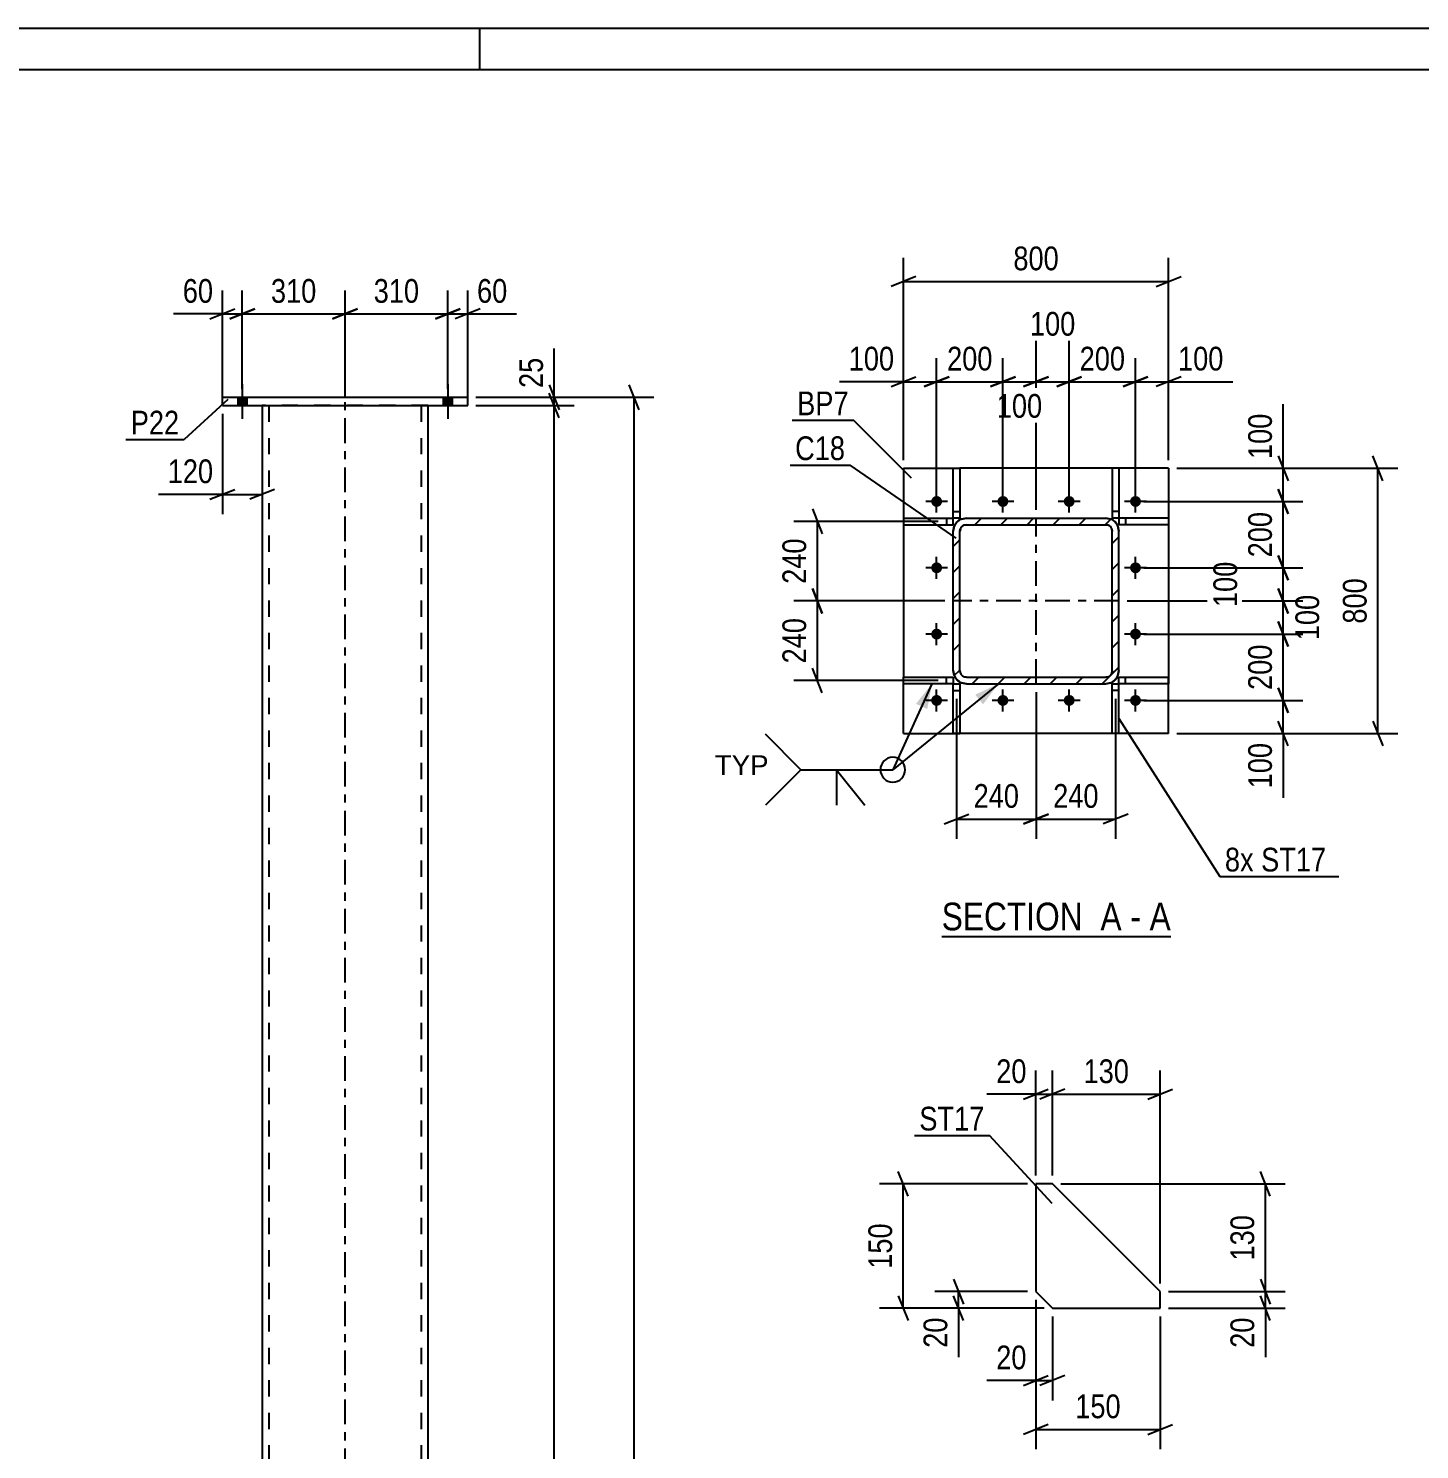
# Model space of a CAD drawing. Header units: millimetres. Extents: x 0 to 594, y 0 to 420.
# Drawn here: x 329.5 to 497.4, y 248.5 to 420 of the extents above; entities that cross this region are included whole.
import ezdxf

# ---------------------------------------------------------------- set-up
doc = ezdxf.new("R2010")
doc.units = ezdxf.units.MM
doc.linetypes.add('DXK_LINE_DOT2', pattern=[3.9198, 1.9599, -1.9599])
doc.linetypes.add('DXK_LINE_DOT3', pattern=[5.9187, 2.979, -0.9799, 0.9799, -0.9799])
doc.styles.add('Arial', font='ARIAL.TTF', dxfattribs={"height": 0.2})
doc.styles.add('Arial Narrow', font='ARIALN.TTF', dxfattribs={"height": 0.2})

# ---------------------------------------------------------------- blocks, each defined once
blk = doc.blocks.new('Unknown-708392165-1134')
at = {"color": 5, "linetype": 'Continuous'}
for p, q in [((594, 420), (0, 420)), ((384, 415), (384, 420)), ((589, 415), (5, 415))]:
    blk.add_line(p, q, dxfattribs=at)
blk = doc.blocks.new('Unknown-708392165-13 - 2160')
at = {"color": 6, "linetype": 'Continuous'}
blk.add_line((439.75, 310.44), (467.4, 310.44), dxfattribs=at)
at = {"color": 0, "linetype": 'Continuous'}
for points in [[(457.86, 311.19), (457.86, 314.69), (439.75, 314.69), (439.75, 311.19)], [(461.47, 311.19), (461.47, 314.69), (458.91, 314.69), (458.91, 311.19)], [(463.79, 311.19), (463.79, 314.69), (462.52, 314.69), (462.52, 311.19)], [(467.4, 311.19), (467.4, 314.69), (464.84, 314.69), (464.84, 311.19)]]:
    blk.add_wipeout(points, dxfattribs=at)
at = {"color": 7, "linetype": 'Continuous', "style": 'Arial Narrow'}
for s, p in [('SECTION ', (439.75, 311.19)), ('A', (458.91, 311.19)), ('A', (464.84, 311.19)), ('-', (462.52, 311.19))]:
    blk.add_text(s, height=3.34, dxfattribs=at).set_placement(p)
blk = doc.blocks.new('Bolt-708392165-1945 - 1943')
at = {"linetype": 'Continuous'}
blk.add_hatch(color=1, dxfattribs=at).paths.add_polyline_path([(379.6, 374.5), (380.68, 374.5), (380.68, 375.5), (379.6, 375.5)])
blk.add_hatch(color=1, dxfattribs=at).paths.add_polyline_path([(379.6, 374.5), (380.68, 374.5), (380.68, 375.5), (379.6, 375.5)])
blk.add_hatch(color=1, dxfattribs=at).paths.add_polyline_path([(379.6, 374.5), (380.68, 374.5), (380.68, 375.5), (379.6, 375.5)])
at = {"color": 1, "linetype": 'Continuous'}
for p, q in [((379.6, 375.5), (379.6, 374.5)), ((379.6, 375.5), (379.6, 374.5)), ((379.6, 375.5), (379.6, 374.5)), ((380.14, 377.1), (380.14, 372.9)), ((380.14, 377.1), (380.14, 372.9)), ((380.14, 377.1), (380.14, 372.9)), ((380.68, 375.5), (380.68, 374.5)), ((380.68, 375.5), (380.68, 374.5)), ((380.68, 375.5), (380.68, 374.5))]:
    blk.add_line(p, q, dxfattribs=at)
blk = doc.blocks.new('Part-708392165-1950 - 1943')
at = {"color": 7, "linetype": 'DXK_LINE_DOT3'}
blk.add_line((367.74, 109.56), (367.74, 381.93), dxfattribs=at)
at = {"color": 2, "linetype": 'Continuous'}
for p, q in [((357.74, 374.5), (357.74, 113.78)), ((377.74, 374.5), (377.74, 113.78))]:
    blk.add_line(p, q, dxfattribs=at)
at = {"color": 7, "linetype": 'DXK_LINE_DOT2'}
for p, q in [((377.74, 374.5), (357.74, 374.5)), ((358.54, 374.5), (358.54, 113.78)), ((376.94, 374.5), (376.94, 113.78))]:
    blk.add_line(p, q, dxfattribs=at)
blk = doc.blocks.new('Bolt-708392165-1951 - 1943')
at = {"linetype": 'Continuous'}
blk.add_hatch(color=1, dxfattribs=at).paths.add_polyline_path([(354.8, 374.5), (355.88, 374.5), (355.88, 375.5), (354.8, 375.5)])
blk.add_hatch(color=1, dxfattribs=at).paths.add_polyline_path([(354.8, 374.5), (355.88, 374.5), (355.88, 375.5), (354.8, 375.5)])
blk.add_hatch(color=1, dxfattribs=at).paths.add_polyline_path([(354.8, 374.5), (355.88, 374.5), (355.88, 375.5), (354.8, 375.5)])
at = {"color": 1, "linetype": 'Continuous'}
for p, q in [((354.8, 375.5), (354.8, 374.5)), ((354.8, 375.5), (354.8, 374.5)), ((354.8, 375.5), (354.8, 374.5)), ((355.34, 377.1), (355.34, 372.9)), ((355.34, 377.1), (355.34, 372.9)), ((355.34, 377.1), (355.34, 372.9)), ((355.88, 375.5), (355.88, 374.5)), ((355.88, 375.5), (355.88, 374.5)), ((355.88, 375.5), (355.88, 374.5))]:
    blk.add_line(p, q, dxfattribs=at)
blk = doc.blocks.new('Part-708392165-1956 - 1943')
at = {"color": 2, "linetype": 'Continuous'}
for p, q in [((352.94, 374.5), (352.94, 375.5)), ((352.94, 375.5), (382.54, 375.5)), ((382.54, 374.5), (382.54, 375.5)), ((352.94, 374.5), (382.54, 374.5))]:
    blk.add_line(p, q, dxfattribs=at)
blk = doc.blocks.new('Part-708392165-2983 - 2977')
at = {"color": 2, "linetype": 'Continuous'}
for p, q in [((453.11, 280.6), (451.11, 280.6)), ((451.11, 280.6), (451.11, 267.6)), ((466.11, 267.6), (453.11, 280.6)), ((451.11, 267.6), (453.11, 265.6)), ((466.11, 265.6), (466.11, 267.6)), ((453.11, 265.6), (466.11, 265.6))]:
    blk.add_line(p, q, dxfattribs=at)
blk = doc.blocks.new('Part-708392165-2205 - 2160')
at = {"color": 2, "linetype": 'Continuous'}
for p, q in [((460.34, 366.93), (460.34, 360.93)), ((461.14, 366.93), (460.34, 366.93)), ((461.14, 366.93), (461.14, 360.93)), ((461.14, 361.73), (460.34, 361.73)), ((461.14, 360.93), (460.34, 360.93))]:
    blk.add_line(p, q, dxfattribs=at)
blk = doc.blocks.new('Part-708392165-2195 - 2160')
at = {"color": 2, "linetype": 'Continuous'}
for p, q in [((441.14, 366.93), (441.94, 366.93)), ((441.14, 360.93), (441.14, 366.93)), ((441.94, 366.93), (441.94, 360.93)), ((441.14, 361.73), (441.94, 361.73)), ((441.94, 360.93), (441.14, 360.93))]:
    blk.add_line(p, q, dxfattribs=at)
blk = doc.blocks.new('Part-708392165-2175 - 2160')
at = {"color": 2, "linetype": 'Continuous'}
for p, q in [((435.14, 366.93), (441.14, 366.93)), ((435.14, 366.93), (435.14, 360.93)), ((460.34, 366.93), (441.94, 366.93)), ((467.14, 366.93), (461.14, 366.93)), ((467.14, 366.93), (467.14, 360.93)), ((435.14, 360.13), (435.14, 341.73)), ((467.14, 360.13), (467.14, 341.73)), ((435.14, 334.93), (435.14, 340.93)), ((467.14, 334.93), (467.14, 340.93)), ((435.14, 334.93), (441.14, 334.93)), ((460.34, 334.93), (441.94, 334.93)), ((467.14, 334.93), (461.14, 334.93))]:
    blk.add_line(p, q, dxfattribs=at)
at = {"color": 7, "linetype": 'DXK_LINE_DOT2'}
for p, q in [((441.14, 366.93), (441.94, 366.93)), ((461.14, 366.93), (460.34, 366.93)), ((435.14, 360.93), (435.14, 360.13)), ((467.14, 360.93), (467.14, 360.13)), ((435.14, 340.93), (435.14, 341.73)), ((467.14, 340.93), (467.14, 341.73)), ((441.14, 334.93), (441.94, 334.93)), ((461.14, 334.93), (460.34, 334.93))]:
    blk.add_line(p, q, dxfattribs=at)
blk = doc.blocks.new('Part-708392165-2190 - 2160')
at = {"color": 2, "linetype": 'Continuous'}
for p, q in [((435.14, 341.73), (441.14, 341.73)), ((435.14, 340.93), (435.14, 341.73)), ((440.34, 340.93), (440.34, 341.73)), ((441.14, 341.73), (441.14, 340.93)), ((441.14, 340.93), (435.14, 340.93))]:
    blk.add_line(p, q, dxfattribs=at)
blk = doc.blocks.new('Part-708392165-2200 - 2160')
at = {"color": 2, "linetype": 'Continuous'}
for p, q in [((461.14, 340.93), (461.14, 341.73)), ((461.14, 341.73), (467.14, 341.73)), ((461.94, 340.93), (461.94, 341.73)), ((467.14, 341.73), (467.14, 340.93)), ((467.14, 340.93), (461.14, 340.93))]:
    blk.add_line(p, q, dxfattribs=at)
blk = doc.blocks.new('Part-708392165-2210 - 2160')
at = {"color": 2, "linetype": 'Continuous'}
for p, q in [((435.14, 360.93), (441.14, 360.93)), ((435.14, 360.93), (435.14, 360.13)), ((435.14, 360.13), (441.14, 360.13)), ((440.34, 360.93), (440.34, 360.13)), ((441.14, 360.13), (441.14, 360.93))]:
    blk.add_line(p, q, dxfattribs=at)
blk = doc.blocks.new('Part-708392165-2215 - 2160')
at = {"color": 2, "linetype": 'Continuous'}
for p, q in [((441.14, 340.93), (441.94, 340.93)), ((441.14, 334.93), (441.14, 340.93)), ((441.14, 340.13), (441.94, 340.13)), ((441.94, 340.93), (441.94, 334.93)), ((441.94, 334.93), (441.14, 334.93))]:
    blk.add_line(p, q, dxfattribs=at)
blk = doc.blocks.new('Part-708392165-2220 - 2160')
at = {"color": 2, "linetype": 'Continuous'}
for p, q in [((467.14, 360.93), (461.14, 360.93)), ((461.14, 360.93), (461.14, 360.13)), ((467.14, 360.13), (461.14, 360.13)), ((461.94, 360.93), (461.94, 360.13)), ((467.14, 360.93), (467.14, 360.13))]:
    blk.add_line(p, q, dxfattribs=at)
blk = doc.blocks.new('Part-708392165-2225 - 2160')
at = {"color": 2, "linetype": 'Continuous'}
for p, q in [((460.34, 334.93), (460.34, 340.93)), ((460.34, 340.93), (461.14, 340.93)), ((461.14, 340.13), (460.34, 340.13)), ((461.14, 334.93), (461.14, 340.93)), ((461.14, 334.93), (460.34, 334.93))]:
    blk.add_line(p, q, dxfattribs=at)
blk = doc.blocks.new('Part-708392165-2230 - 2160')
at = {"linetype": 'Continuous'}
h = blk.add_hatch(dxfattribs=at)
h.set_pattern_fill('', scale=0.7, style=0, pattern_type=0)
h.set_pattern_definition([(45, (441.2626, 341.9165), (-1.57154, 1.57154), [])])
h.paths.add_polyline_path([(441.14, 342.53), (441.26, 341.92), (441.61, 341.4), (442.13, 341.05), (442.74, 340.93), (459.54, 340.93), (460.15, 341.05), (460.67, 341.4), (461.02, 341.92), (461.14, 342.53), (461.14, 359.33), (461.02, 359.94), (460.67, 360.46), (460.15, 360.81), (459.54, 360.93), (442.74, 360.93), (442.13, 360.81), (441.61, 360.46), (441.26, 359.94), (441.14, 359.33)])
h.paths.add_polyline_path([(442, 359.63), (442.18, 359.89), (442.43, 360.07), (442.74, 360.13), (459.54, 360.13), (459.85, 360.07), (460.11, 359.89), (460.28, 359.63), (460.34, 359.33), (460.34, 342.53), (460.28, 342.22), (460.11, 341.96), (459.85, 341.79), (459.54, 341.73), (442.74, 341.73), (442.43, 341.79), (442.18, 341.96), (442, 342.22), (441.94, 342.53), (441.94, 359.33)])
at = {"color": 7, "linetype": 'DXK_LINE_DOT2'}
for p, q in [((442.13, 360.81), (442.74, 360.93)), ((442.74, 360.13), (442.43, 360.07)), ((442.74, 360.93), (459.54, 360.93)), ((442.74, 360.13), (459.54, 360.13)), ((459.54, 360.93), (460.15, 360.81)), ((459.85, 360.07), (459.54, 360.13)), ((441.14, 359.33), (441.26, 359.94)), ((441.14, 342.53), (441.14, 359.33)), ((442, 359.63), (441.94, 359.33)), ((441.94, 342.53), (441.94, 359.33)), ((460.34, 359.33), (460.28, 359.63)), ((460.34, 342.53), (460.34, 359.33)), ((461.02, 359.94), (461.14, 359.33)), ((461.14, 342.53), (461.14, 359.33)), ((441.26, 341.92), (441.14, 342.53)), ((441.94, 342.53), (442, 342.22)), ((442.43, 341.79), (442.74, 341.73)), ((442.74, 341.73), (459.54, 341.73)), ((459.54, 341.73), (459.85, 341.79)), ((460.28, 342.22), (460.34, 342.53)), ((461.14, 342.53), (461.02, 341.92)), ((442.74, 340.93), (442.13, 341.05)), ((442.74, 340.93), (459.54, 340.93)), ((460.15, 341.05), (459.54, 340.93))]:
    blk.add_line(p, q, dxfattribs=at)
at = {"color": 2, "linetype": 'Continuous'}
for p, q in [((442.74, 360.93), (442.13, 360.81)), ((442.43, 360.07), (442.74, 360.13)), ((442.74, 360.93), (459.54, 360.93)), ((442.74, 360.13), (459.54, 360.13)), ((460.15, 360.81), (459.54, 360.93)), ((459.54, 360.13), (459.85, 360.07)), ((441.26, 359.94), (441.14, 359.33)), ((441.14, 342.53), (441.14, 359.33)), ((441.94, 359.33), (442, 359.63)), ((441.94, 342.53), (441.94, 359.33)), ((460.28, 359.63), (460.34, 359.33)), ((460.34, 342.53), (460.34, 359.33)), ((461.14, 359.33), (461.02, 359.94)), ((461.14, 342.53), (461.14, 359.33)), ((441.14, 342.53), (441.26, 341.92)), ((442, 342.22), (441.94, 342.53)), ((442.74, 341.73), (442.43, 341.79)), ((442.74, 341.73), (459.54, 341.73)), ((459.85, 341.79), (459.54, 341.73)), ((460.34, 342.53), (460.28, 342.22)), ((461.02, 341.92), (461.14, 342.53)), ((442.13, 341.05), (442.74, 340.93)), ((442.74, 340.93), (459.54, 340.93)), ((459.54, 340.93), (460.15, 341.05))]:
    blk.add_line(p, q, dxfattribs=at)
at = {"color": 7, "linetype": 'DXK_LINE_DOT3'}
for p, q in [((451.14, 340.93), (451.14, 360.93)), ((461.14, 350.93), (441.14, 350.93))]:
    blk.add_line(p, q, dxfattribs=at)
at = {"color": 7, "linetype": 'DXK_LINE_DOT2'}
for centre, radius, start, end in [((442.74, 359.33), 1.6, 112.5, 157.5), ((442.74, 359.33), 0.8, 112.5, 157.5), ((459.54, 359.33), 0.8, 22.5, 67.5), ((459.54, 359.33), 1.6, 22.5, 67.5), ((442.74, 342.53), 1.6, 202.5, 247.5), ((442.74, 342.53), 0.8, 202.5, 247.5), ((459.54, 342.53), 0.8, 292.5, 337.5), ((459.54, 342.53), 1.6, 292.5, 337.5)]:
    blk.add_arc(centre, radius, start, end, dxfattribs=at)
at = {"color": 2, "linetype": 'Continuous'}
for centre, radius, start, end in [((442.74, 359.33), 1.6, 112.5, 157.5), ((442.74, 359.33), 0.8, 112.5, 157.5), ((459.54, 359.33), 0.8, 22.5, 67.5), ((459.54, 359.33), 1.6, 22.5, 67.5), ((442.74, 342.53), 1.6, 202.5, 247.5), ((442.74, 342.53), 0.8, 202.5, 247.5), ((459.54, 342.53), 0.8, 292.5, 337.5), ((459.54, 342.53), 1.6, 292.5, 337.5)]:
    blk.add_arc(centre, radius, start, end, dxfattribs=at)
blk = doc.blocks.new('Bolt-708392165-2231 - 2160')
at = {"linetype": 'Continuous'}
for points in [[(439.14, 362.27, -1), (439.14, 363.59, -1)], [(447.14, 362.27, -1), (447.14, 363.59, -1)], [(455.14, 362.27, -1), (455.14, 363.59, -1)], [(463.14, 362.27, -1), (463.14, 363.59, -1)], [(439.14, 354.27, -1), (439.14, 355.59, -1)], [(463.14, 354.27, -1), (463.14, 355.59, -1)], [(439.14, 346.27, -1), (439.14, 347.59, -1)], [(463.14, 346.27, -1), (463.14, 347.59, -1)], [(439.14, 338.27, -1), (439.14, 339.59, -1)], [(447.14, 338.27, -1), (447.14, 339.59, -1)], [(455.14, 338.27, -1), (455.14, 339.59, -1)], [(463.14, 338.27, -1), (463.14, 339.59, -1)]]:
    blk.add_hatch(color=1, dxfattribs=at).paths.add_polyline_path(points)
at = {"color": 1, "linetype": 'Continuous'}
for p, q in [((439.14, 361.61), (439.14, 364.25)), ((447.14, 361.61), (447.14, 364.25)), ((455.14, 361.61), (455.14, 364.25)), ((463.14, 361.61), (463.14, 364.25)), ((440.46, 362.93), (437.82, 362.93)), ((448.46, 362.93), (445.82, 362.93)), ((456.46, 362.93), (453.82, 362.93)), ((464.46, 362.93), (461.82, 362.93)), ((440.46, 354.93), (437.82, 354.93)), ((439.14, 353.61), (439.14, 356.25)), ((464.46, 354.93), (461.82, 354.93)), ((463.14, 353.61), (463.14, 356.25)), ((439.14, 345.61), (439.14, 348.25)), ((463.14, 345.61), (463.14, 348.25)), ((440.46, 346.93), (437.82, 346.93)), ((464.46, 346.93), (461.82, 346.93)), ((439.14, 337.61), (439.14, 340.25)), ((447.14, 337.61), (447.14, 340.25)), ((455.14, 337.61), (455.14, 340.25)), ((463.14, 337.61), (463.14, 340.25)), ((440.46, 338.93), (437.82, 338.93)), ((448.46, 338.93), (445.82, 338.93)), ((456.46, 338.93), (453.82, 338.93)), ((464.46, 338.93), (461.82, 338.93))]:
    blk.add_line(p, q, dxfattribs=at)
blk = doc.blocks.new('StraightDimension-708392165-2114 - 1943')
at = {"color": 7, "linetype": 'Continuous'}
for p, q in [((355.34, 376.5), (355.34, 388.4)), ((367.74, 375.5), (367.74, 388.4)), ((353.84, 384.95), (356.84, 386.15)), ((369.24, 386.15), (366.24, 384.95)), ((355.34, 385.55), (367.74, 385.55))]:
    blk.add_line(p, q, dxfattribs=at)
at = {"color": 0}
blk.add_wipeout([(364.89, 386.3), (364.89, 390.5), (358.2, 390.5), (358.2, 386.3)], dxfattribs=at)
at = {"color": 3, "style": 'Arial Narrow'}
blk.add_text('310', height=2.863, dxfattribs=at).set_placement((358.8, 386.9))
blk = doc.blocks.new('StraightDimension-708392165-2095 - 1943')
at = {"color": 7, "linetype": 'Continuous'}
for p, q in [((380.14, 376.5), (380.14, 388.4)), ((382.54, 375.5), (382.54, 388.4)), ((378.64, 384.95), (381.64, 386.15)), ((384.04, 386.15), (381.04, 384.95)), ((380.14, 385.55), (382.54, 385.55))]:
    blk.add_line(p, q, dxfattribs=at)
at = {"color": 0}
blk.add_wipeout([(387.93, 386.3), (387.93, 390.5), (383.07, 390.5), (383.07, 386.3)], dxfattribs=at)
at = {"color": 7, "linetype": 'Continuous'}
blk.add_line((382.54, 385.55), (388.45, 385.55), dxfattribs=at)
blk.add_line((382.54, 385.55), (388.45, 385.55), dxfattribs=at)
at = {"color": 3, "style": 'Arial Narrow'}
blk.add_text('60', height=2.863, dxfattribs=at).set_placement((383.67, 386.9))
blk = doc.blocks.new('StraightDimension-708392165-2084 - 1943')
at = {"color": 7, "linetype": 'Continuous'}
for p, q in [((383.54, 375.5), (395.38, 375.5)), ((392.38, 377), (393.58, 374)), ((393.58, 373), (392.38, 376)), ((392.98, 374.5), (392.98, 375.5)), ((383.54, 374.5), (395.38, 374.5))]:
    blk.add_line(p, q, dxfattribs=at)
at = {"color": 0}
blk.add_wipeout([(392.23, 380.88), (388.03, 380.88), (388.03, 376.02), (392.23, 376.02)], dxfattribs=at)
at = {"color": 7, "linetype": 'Continuous'}
blk.add_line((392.98, 375.5), (392.98, 381.4), dxfattribs=at)
blk.add_line((392.98, 375.5), (392.98, 381.4), dxfattribs=at)
at = {"color": 3, "style": 'Arial Narrow'}
blk.add_text('25', height=2.863, rotation=90.0002, dxfattribs=at).set_placement((391.63, 376.62))
blk = doc.blocks.new('StraightDimension-708392165-2055 - 1943')
at = {"color": 7, "linetype": 'Continuous'}
for p, q in [((383.54, 375.5), (405.02, 375.5)), ((403.22, 374), (402.02, 377)), ((402.62, 89.17), (402.62, 375.5))]:
    blk.add_line(p, q, dxfattribs=at)
blk = doc.blocks.new('StraightDimension-708392165-2002 - 1943')
at = {"color": 7, "linetype": 'Continuous'}
for p, q in [((352.94, 373.5), (352.94, 361.39)), ((357.74, 373.5), (357.74, 361.39)), ((351.44, 363.19), (354.44, 364.39)), ((352.94, 363.79), (357.74, 363.79)), ((359.24, 364.39), (356.24, 363.19))]:
    blk.add_line(p, q, dxfattribs=at)
at = {"color": 0}
blk.add_wipeout([(352.42, 364.54), (352.42, 368.74), (345.74, 368.74), (345.74, 364.54)], dxfattribs=at)
at = {"color": 7, "linetype": 'Continuous'}
blk.add_line((352.94, 363.79), (345.21, 363.79), dxfattribs=at)
blk.add_line((352.94, 363.79), (345.21, 363.79), dxfattribs=at)
at = {"color": 3, "style": 'Arial Narrow'}
blk.add_text('120', height=2.863, dxfattribs=at).set_placement((346.34, 365.14))
blk = doc.blocks.new('StraightDimension-708392165-2075 - 1943')
at = {"color": 7, "linetype": 'Continuous'}
for p, q in [((393.58, 373), (392.38, 376)), ((383.54, 374.5), (395.38, 374.5)), ((392.98, 90.17), (392.98, 374.5))]:
    blk.add_line(p, q, dxfattribs=at)
blk = doc.blocks.new('StraightDimension-708392165-2105 - 1943')
at = {"color": 7, "linetype": 'Continuous'}
for p, q in [((367.74, 375.5), (367.74, 388.4)), ((380.14, 376.5), (380.14, 388.4)), ((366.24, 384.95), (369.24, 386.15)), ((381.64, 386.15), (378.64, 384.95)), ((367.74, 385.55), (380.14, 385.55))]:
    blk.add_line(p, q, dxfattribs=at)
at = {"color": 0}
blk.add_wipeout([(377.29, 386.3), (377.29, 390.5), (370.6, 390.5), (370.6, 386.3)], dxfattribs=at)
at = {"color": 3, "style": 'Arial Narrow'}
blk.add_text('310', height=2.863, dxfattribs=at).set_placement((371.2, 386.9))
blk = doc.blocks.new('StraightDimension-708392165-2123 - 1943')
at = {"color": 7, "linetype": 'Continuous'}
for p, q in [((352.94, 375.5), (352.94, 388.4)), ((355.34, 376.5), (355.34, 388.4)), ((351.44, 384.95), (354.44, 386.15)), ((356.84, 386.15), (353.84, 384.95)), ((352.94, 385.55), (355.34, 385.55))]:
    blk.add_line(p, q, dxfattribs=at)
at = {"color": 0}
blk.add_wipeout([(352.42, 386.3), (352.42, 390.5), (347.56, 390.5), (347.56, 386.3)], dxfattribs=at)
at = {"color": 7, "linetype": 'Continuous'}
blk.add_line((352.94, 385.55), (347.04, 385.55), dxfattribs=at)
blk.add_line((352.94, 385.55), (347.04, 385.55), dxfattribs=at)
at = {"color": 3, "style": 'Arial Narrow'}
blk.add_text('60', height=2.863, dxfattribs=at).set_placement((348.16, 386.9))
blk = doc.blocks.new('StraightDimension-708392165-3045 - 2977')
at = {"color": 7, "linetype": 'Continuous'}
for p, q in [((450.11, 267.6), (438.92, 267.6)), ((441.17, 269.1), (442.37, 266.1)), ((441.77, 265.6), (441.77, 267.6)), ((442.37, 264.1), (441.17, 267.1)), ((452.11, 265.6), (438.92, 265.6))]:
    blk.add_line(p, q, dxfattribs=at)
at = {"color": 0}
blk.add_wipeout([(441.02, 265.08), (436.82, 265.08), (436.82, 260.22), (441.02, 260.22)], dxfattribs=at)
at = {"color": 7, "linetype": 'Continuous'}
blk.add_line((441.77, 265.6), (441.77, 259.69), dxfattribs=at)
blk.add_line((441.77, 265.6), (441.77, 259.69), dxfattribs=at)
at = {"color": 3, "style": 'Arial Narrow'}
blk.add_text('20', height=2.863, rotation=90.0002, dxfattribs=at).set_placement((440.42, 260.82))
blk = doc.blocks.new('StraightDimension-708392165-3015 - 2977')
at = {"color": 7, "linetype": 'Continuous'}
for p, q in [((451.11, 266.6), (451.11, 254.48)), ((453.11, 264.6), (453.11, 254.48)), ((449.61, 256.28), (452.61, 257.48)), ((454.61, 257.48), (451.61, 256.28)), ((451.11, 256.88), (453.11, 256.88))]:
    blk.add_line(p, q, dxfattribs=at)
at = {"color": 0}
blk.add_wipeout([(450.58, 257.63), (450.58, 261.83), (445.73, 261.83), (445.73, 257.63)], dxfattribs=at)
at = {"color": 7, "linetype": 'Continuous'}
blk.add_line((451.11, 256.88), (445.2, 256.88), dxfattribs=at)
blk.add_line((451.11, 256.88), (445.2, 256.88), dxfattribs=at)
at = {"color": 3, "style": 'Arial Narrow'}
blk.add_text('20', height=2.863, dxfattribs=at).set_placement((446.33, 258.23))
blk = doc.blocks.new('StraightDimension-708392165-3001 - 2977')
at = {"color": 7, "linetype": 'Continuous'}
for p, q in [((453.11, 281.6), (453.11, 294.26)), ((466.11, 268.6), (466.11, 294.26)), ((454.61, 292.01), (451.61, 290.81)), ((464.61, 290.81), (467.61, 292.01)), ((453.11, 291.41), (466.11, 291.41))]:
    blk.add_line(p, q, dxfattribs=at)
at = {"color": 0}
blk.add_wipeout([(462.95, 292.16), (462.95, 296.36), (456.27, 296.36), (456.27, 292.16)], dxfattribs=at)
at = {"color": 3, "style": 'Arial Narrow'}
blk.add_text('130', height=2.863, dxfattribs=at).set_placement((456.87, 292.76))
blk = doc.blocks.new('StraightDimension-708392165-2985 - 2977')
at = {"color": 7, "linetype": 'Continuous'}
for p, q in [((451.11, 281.6), (451.11, 294.26)), ((453.11, 281.6), (453.11, 294.26)), ((449.61, 290.81), (452.61, 292.01)), ((454.61, 292.01), (451.61, 290.81)), ((451.11, 291.41), (453.11, 291.41))]:
    blk.add_line(p, q, dxfattribs=at)
at = {"color": 0}
blk.add_wipeout([(450.58, 292.16), (450.58, 296.36), (445.73, 296.36), (445.73, 292.16)], dxfattribs=at)
at = {"color": 7, "linetype": 'Continuous'}
blk.add_line((451.11, 291.41), (445.2, 291.41), dxfattribs=at)
blk.add_line((451.11, 291.41), (445.2, 291.41), dxfattribs=at)
at = {"color": 3, "style": 'Arial Narrow'}
blk.add_text('20', height=2.863, dxfattribs=at).set_placement((446.33, 292.76))
blk = doc.blocks.new('StraightDimension-708392165-3038 - 2977')
at = {"color": 7, "linetype": 'Continuous'}
for p, q in [((467.11, 267.6), (481.21, 267.6)), ((478.21, 269.1), (479.41, 266.1)), ((478.81, 265.6), (478.81, 267.6)), ((479.41, 264.1), (478.21, 267.1)), ((467.11, 265.6), (481.21, 265.6))]:
    blk.add_line(p, q, dxfattribs=at)
at = {"color": 0}
blk.add_wipeout([(478.06, 265.08), (473.86, 265.08), (473.86, 260.22), (478.06, 260.22)], dxfattribs=at)
at = {"color": 7, "linetype": 'Continuous'}
blk.add_line((478.81, 265.6), (478.81, 259.69), dxfattribs=at)
blk.add_line((478.81, 265.6), (478.81, 259.69), dxfattribs=at)
at = {"color": 3, "style": 'Arial Narrow'}
blk.add_text('20', height=2.863, rotation=90.0002, dxfattribs=at).set_placement((477.46, 260.82))
blk = doc.blocks.new('StraightDimension-708392165-3030 - 2977')
at = {"color": 7, "linetype": 'Continuous'}
for p, q in [((479.41, 279.1), (478.21, 282.1)), ((454.11, 280.6), (481.21, 280.6)), ((478.81, 267.6), (478.81, 280.6)), ((467.11, 267.6), (481.21, 267.6)), ((478.21, 269.1), (479.41, 266.1))]:
    blk.add_line(p, q, dxfattribs=at)
at = {"color": 0}
blk.add_wipeout([(478.06, 277.44), (473.86, 277.44), (473.86, 270.76), (478.06, 270.76)], dxfattribs=at)
at = {"color": 3, "style": 'Arial Narrow'}
blk.add_text('130', height=2.863, rotation=90.0002, dxfattribs=at).set_placement((477.46, 271.36))
blk = doc.blocks.new('StraightDimension-708392165-3058 - 2977')
at = {"color": 7, "linetype": 'Continuous'}
for p, q in [((435.71, 279.1), (434.51, 282.1)), ((450.11, 280.6), (432.26, 280.6)), ((435.11, 265.6), (435.11, 280.6)), ((434.51, 267.1), (435.71, 264.1)), ((452.11, 265.6), (432.26, 265.6))]:
    blk.add_line(p, q, dxfattribs=at)
at = {"color": 0}
blk.add_wipeout([(434.36, 276.44), (430.16, 276.44), (430.16, 269.76), (434.36, 269.76)], dxfattribs=at)
at = {"color": 3, "style": 'Arial Narrow'}
blk.add_text('150', height=2.863, rotation=90.0002, dxfattribs=at).set_placement((433.76, 270.36))
blk = doc.blocks.new('StraightDimension-708392165-3072 - 2977')
at = {"color": 7, "linetype": 'Continuous'}
for p, q in [((451.11, 266.6), (451.11, 248.58)), ((466.11, 264.6), (466.11, 248.58)), ((452.61, 251.58), (449.61, 250.38)), ((451.11, 250.98), (466.11, 250.98)), ((464.61, 250.38), (467.61, 251.58))]:
    blk.add_line(p, q, dxfattribs=at)
at = {"color": 0}
blk.add_wipeout([(461.95, 251.73), (461.95, 255.93), (455.27, 255.93), (455.27, 251.73)], dxfattribs=at)
at = {"color": 3, "style": 'Arial Narrow'}
blk.add_text('150', height=2.863, dxfattribs=at).set_placement((455.87, 252.33))
blk = doc.blocks.new('StraightDimension-708392165-3805 - 2160')
at = {"color": 7, "linetype": 'Continuous'}
for p, q in [((455.14, 363.93), (455.14, 380.23)), ((463.14, 363.93), (463.14, 380.23)), ((453.64, 376.78), (456.64, 377.98)), ((455.14, 377.38), (463.14, 377.38)), ((464.64, 377.98), (461.64, 376.78))]:
    blk.add_line(p, q, dxfattribs=at)
at = {"color": 0}
blk.add_wipeout([(462.48, 378.13), (462.48, 382.33), (455.8, 382.33), (455.8, 378.13)], dxfattribs=at)
at = {"color": 3, "style": 'Arial Narrow'}
blk.add_text('200', height=2.863, dxfattribs=at).set_placement((456.4, 378.73))
blk = doc.blocks.new('StraightDimension-708392165-2233 - 2160')
at = {"color": 7, "linetype": 'Continuous'}
for p, q in [((468.14, 366.93), (494.78, 366.93)), ((492.98, 365.43), (491.78, 368.43)), ((492.38, 334.93), (492.38, 366.93)), ((491.78, 336.43), (492.98, 333.43)), ((468.14, 334.93), (494.78, 334.93))]:
    blk.add_line(p, q, dxfattribs=at)
at = {"color": 0}
blk.add_wipeout([(491.63, 354.27), (487.43, 354.27), (487.43, 347.59), (491.63, 347.59)], dxfattribs=at)
at = {"color": 3, "style": 'Arial Narrow'}
blk.add_text('800', height=2.863, rotation=90.0002, dxfattribs=at).set_placement((491.03, 348.19))
blk = doc.blocks.new('StraightDimension-708392165-2244 - 2160')
at = {"color": 7, "linetype": 'Continuous'}
for p, q in [((435.14, 367.93), (435.14, 392.32)), ((467.14, 367.93), (467.14, 392.32)), ((436.64, 390.07), (433.64, 388.87)), ((435.14, 389.47), (467.14, 389.47)), ((465.64, 388.87), (468.64, 390.07))]:
    blk.add_line(p, q, dxfattribs=at)
at = {"color": 0}
blk.add_wipeout([(454.48, 390.22), (454.48, 394.42), (447.8, 394.42), (447.8, 390.22)], dxfattribs=at)
at = {"color": 3, "style": 'Arial Narrow'}
blk.add_text('800', height=2.863, dxfattribs=at).set_placement((448.4, 390.82))
blk = doc.blocks.new('StraightDimension-708392165-2349 - 2160')
at = {"color": 7, "linetype": 'Continuous'}
for p, q in [((451.14, 339.93), (451.14, 322.22)), ((441.54, 339.13), (441.54, 322.22)), ((440.04, 324.02), (443.04, 325.22)), ((441.54, 324.62), (451.14, 324.62)), ((452.64, 325.22), (449.64, 324.02))]:
    blk.add_line(p, q, dxfattribs=at)
at = {"color": 0}
blk.add_wipeout([(449.68, 325.37), (449.68, 329.57), (443, 329.57), (443, 325.37)], dxfattribs=at)
at = {"color": 3, "style": 'Arial Narrow'}
blk.add_text('240', height=2.863, dxfattribs=at).set_placement((443.6, 325.97))
blk = doc.blocks.new('StraightDimension-708392165-2360 - 2160')
at = {"color": 7, "linetype": 'Continuous'}
for p, q in [((451.14, 339.93), (451.14, 322.22)), ((460.74, 339.13), (460.74, 322.22)), ((449.64, 324.02), (452.64, 325.22)), ((451.14, 324.62), (460.74, 324.62)), ((462.24, 325.22), (459.24, 324.02))]:
    blk.add_line(p, q, dxfattribs=at)
at = {"color": 0}
blk.add_wipeout([(459.28, 325.37), (459.28, 329.57), (452.6, 329.57), (452.6, 325.37)], dxfattribs=at)
at = {"color": 3, "style": 'Arial Narrow'}
blk.add_text('240', height=2.863, dxfattribs=at).set_placement((453.2, 325.97))
blk = doc.blocks.new('StraightDimension-708392165-3878 - 2160')
at = {"color": 7, "linetype": 'Continuous'}
for p, q in [((480.35, 352.43), (481.55, 349.43)), ((462.14, 350.93), (483.8, 350.93)), ((480.95, 346.93), (480.95, 350.93)), ((481.55, 345.43), (480.35, 348.43)), ((464.14, 346.93), (483.8, 346.93))]:
    blk.add_line(p, q, dxfattribs=at)
at = {"color": 0}
blk.add_wipeout([(485.9, 352.27), (481.7, 352.27), (481.7, 345.59), (485.9, 345.59)], dxfattribs=at)
at = {"color": 3, "style": 'Arial Narrow'}
blk.add_text('100', height=2.863, rotation=90.0002, dxfattribs=at).set_placement((485.3, 346.19))
blk = doc.blocks.new('StraightDimension-708392165-2368 - 2160')
at = {"color": 7, "linetype": 'Continuous'}
for p, q in [((424.14, 362.03), (425.34, 359.03)), ((439.34, 360.53), (421.89, 360.53)), ((424.74, 350.93), (424.74, 360.53)), ((425.34, 349.43), (424.14, 352.43)), ((440.14, 350.93), (421.89, 350.93))]:
    blk.add_line(p, q, dxfattribs=at)
at = {"color": 0}
blk.add_wipeout([(423.99, 359.07), (419.79, 359.07), (419.79, 352.39), (423.99, 352.39)], dxfattribs=at)
at = {"color": 3, "style": 'Arial Narrow'}
blk.add_text('240', height=2.863, rotation=90.0002, dxfattribs=at).set_placement((423.39, 352.99))
blk = doc.blocks.new('StraightDimension-708392165-3877 - 2160')
at = {"color": 7, "linetype": 'Continuous'}
for p, q in [((464.14, 354.93), (483.35, 354.93)), ((480.35, 356.43), (481.55, 353.43)), ((480.95, 350.93), (480.95, 354.93)), ((481.55, 349.43), (480.35, 352.43)), ((462.14, 350.93), (483.35, 350.93))]:
    blk.add_line(p, q, dxfattribs=at)
at = {"color": 0}
blk.add_wipeout([(476, 356.27), (471.8, 356.27), (471.8, 349.59), (476, 349.59)], dxfattribs=at)
at = {"color": 3, "style": 'Arial Narrow'}
blk.add_text('100', height=2.863, rotation=90.0002, dxfattribs=at).set_placement((475.4, 350.19))
blk = doc.blocks.new('StraightDimension-708392165-3806 - 2160')
at = {"color": 7, "linetype": 'Continuous'}
for p, q in [((451.14, 361.93), (451.14, 384.43)), ((455.14, 363.93), (455.14, 384.43)), ((449.64, 376.78), (452.64, 377.98)), ((451.14, 377.38), (455.14, 377.38)), ((456.64, 377.98), (453.64, 376.78))]:
    blk.add_line(p, q, dxfattribs=at)
at = {"color": 0}
blk.add_wipeout([(456.48, 382.33), (456.48, 386.53), (449.8, 386.53), (449.8, 382.33)], dxfattribs=at)
at = {"color": 3, "style": 'Arial Narrow'}
blk.add_text('100', height=2.863, dxfattribs=at).set_placement((450.4, 382.93))
blk = doc.blocks.new('StraightDimension-708392165-2375 - 2160')
at = {"color": 7, "linetype": 'Continuous'}
for p, q in [((424.14, 352.43), (425.34, 349.43)), ((440.14, 350.93), (421.89, 350.93)), ((424.74, 341.33), (424.74, 350.93)), ((439.34, 341.33), (421.89, 341.33)), ((425.34, 339.83), (424.14, 342.83))]:
    blk.add_line(p, q, dxfattribs=at)
at = {"color": 0}
blk.add_wipeout([(423.99, 349.47), (419.79, 349.47), (419.79, 342.79), (423.99, 342.79)], dxfattribs=at)
at = {"color": 3, "style": 'Arial Narrow'}
blk.add_text('240', height=2.863, rotation=90.0002, dxfattribs=at).set_placement((423.39, 343.39))
blk = doc.blocks.new('StraightDimension-708392165-3804 - 2160')
at = {"color": 7, "linetype": 'Continuous'}
for p, q in [((463.14, 363.93), (463.14, 380.23)), ((467.14, 367.93), (467.14, 380.23)), ((461.64, 376.78), (464.64, 377.98)), ((463.14, 377.38), (467.14, 377.38)), ((468.64, 377.98), (465.64, 376.78))]:
    blk.add_line(p, q, dxfattribs=at)
at = {"color": 0}
blk.add_wipeout([(474.35, 378.13), (474.35, 382.33), (467.67, 382.33), (467.67, 378.13)], dxfattribs=at)
at = {"color": 7, "linetype": 'Continuous'}
blk.add_line((467.14, 377.38), (474.88, 377.38), dxfattribs=at)
blk.add_line((467.14, 377.38), (474.88, 377.38), dxfattribs=at)
at = {"color": 3, "style": 'Arial Narrow'}
blk.add_text('100', height=2.863, dxfattribs=at).set_placement((468.27, 378.73))
blk = doc.blocks.new('StraightDimension-708392165-3807 - 2160')
at = {"color": 7, "linetype": 'Continuous'}
for p, q in [((447.14, 363.93), (447.14, 379.78)), ((451.14, 361.93), (451.14, 379.78)), ((445.64, 376.78), (448.64, 377.98)), ((447.14, 377.38), (451.14, 377.38)), ((452.64, 377.98), (449.64, 376.78))]:
    blk.add_line(p, q, dxfattribs=at)
at = {"color": 0}
blk.add_wipeout([(452.48, 372.43), (452.48, 376.63), (445.8, 376.63), (445.8, 372.43)], dxfattribs=at)
at = {"color": 3, "style": 'Arial Narrow'}
blk.add_text('100', height=2.863, dxfattribs=at).set_placement((446.4, 373.03))
blk = doc.blocks.new('StraightDimension-708392165-3808 - 2160')
at = {"color": 7, "linetype": 'Continuous'}
for p, q in [((439.14, 363.93), (439.14, 380.23)), ((447.14, 363.93), (447.14, 380.23)), ((437.64, 376.78), (440.64, 377.98)), ((439.14, 377.38), (447.14, 377.38)), ((448.64, 377.98), (445.64, 376.78))]:
    blk.add_line(p, q, dxfattribs=at)
at = {"color": 0}
blk.add_wipeout([(446.48, 378.13), (446.48, 382.33), (439.8, 382.33), (439.8, 378.13)], dxfattribs=at)
at = {"color": 3, "style": 'Arial Narrow'}
blk.add_text('200', height=2.863, dxfattribs=at).set_placement((440.4, 378.73))
blk = doc.blocks.new('StraightDimension-708392165-3809 - 2160')
at = {"color": 7, "linetype": 'Continuous'}
for p, q in [((435.14, 367.93), (435.14, 380.23)), ((439.14, 363.93), (439.14, 380.23)), ((433.64, 376.78), (436.64, 377.98)), ((435.14, 377.38), (439.14, 377.38)), ((440.64, 377.98), (437.64, 376.78))]:
    blk.add_line(p, q, dxfattribs=at)
at = {"color": 0}
blk.add_wipeout([(434.62, 378.13), (434.62, 382.33), (427.93, 382.33), (427.93, 378.13)], dxfattribs=at)
at = {"color": 7, "linetype": 'Continuous'}
blk.add_line((435.14, 377.38), (427.41, 377.38), dxfattribs=at)
blk.add_line((435.14, 377.38), (427.41, 377.38), dxfattribs=at)
at = {"color": 3, "style": 'Arial Narrow'}
blk.add_text('100', height=2.863, dxfattribs=at).set_placement((428.53, 378.73))
blk = doc.blocks.new('StraightDimension-708392165-3875 - 2160')
at = {"color": 7, "linetype": 'Continuous'}
for p, q in [((468.14, 366.93), (483.35, 366.93)), ((480.35, 368.43), (481.55, 365.43)), ((480.95, 362.93), (480.95, 366.93)), ((481.55, 361.43), (480.35, 364.43)), ((464.14, 362.93), (483.35, 362.93))]:
    blk.add_line(p, q, dxfattribs=at)
at = {"color": 0}
blk.add_wipeout([(480.2, 374.14), (476, 374.14), (476, 367.45), (480.2, 367.45)], dxfattribs=at)
at = {"color": 7, "linetype": 'Continuous'}
blk.add_line((480.95, 366.93), (480.95, 374.66), dxfattribs=at)
blk.add_line((480.95, 366.93), (480.95, 374.66), dxfattribs=at)
at = {"color": 3, "style": 'Arial Narrow'}
blk.add_text('100', height=2.863, rotation=90.0002, dxfattribs=at).set_placement((479.6, 368.05))
blk = doc.blocks.new('StraightDimension-708392165-3876 - 2160')
at = {"color": 7, "linetype": 'Continuous'}
for p, q in [((480.35, 364.43), (481.55, 361.43)), ((464.14, 362.93), (483.35, 362.93)), ((480.95, 354.93), (480.95, 362.93)), ((464.14, 354.93), (483.35, 354.93)), ((481.55, 353.43), (480.35, 356.43))]:
    blk.add_line(p, q, dxfattribs=at)
at = {"color": 0}
blk.add_wipeout([(480.2, 362.27), (476, 362.27), (476, 355.59), (480.2, 355.59)], dxfattribs=at)
at = {"color": 3, "style": 'Arial Narrow'}
blk.add_text('200', height=2.863, rotation=90.0002, dxfattribs=at).set_placement((479.6, 356.19))
blk = doc.blocks.new('StraightDimension-708392165-3879 - 2160')
at = {"color": 7, "linetype": 'Continuous'}
for p, q in [((480.35, 348.43), (481.55, 345.43)), ((464.14, 346.93), (483.35, 346.93)), ((480.95, 338.93), (480.95, 346.93)), ((481.55, 337.43), (480.35, 340.43)), ((464.14, 338.93), (483.35, 338.93))]:
    blk.add_line(p, q, dxfattribs=at)
at = {"color": 0}
blk.add_wipeout([(480.2, 346.27), (476, 346.27), (476, 339.59), (480.2, 339.59)], dxfattribs=at)
at = {"color": 3, "style": 'Arial Narrow'}
blk.add_text('200', height=2.863, rotation=90.0002, dxfattribs=at).set_placement((479.6, 340.19))
blk = doc.blocks.new('StraightDimension-708392165-3880 - 2160')
at = {"color": 7, "linetype": 'Continuous'}
for p, q in [((480.35, 340.43), (481.55, 337.43)), ((464.14, 338.93), (483.35, 338.93)), ((480.95, 334.93), (480.95, 338.93)), ((481.55, 333.43), (480.35, 336.43)), ((468.14, 334.93), (483.35, 334.93))]:
    blk.add_line(p, q, dxfattribs=at)
at = {"color": 0}
blk.add_wipeout([(480.2, 334.4), (476, 334.4), (476, 327.72), (480.2, 327.72)], dxfattribs=at)
at = {"color": 7, "linetype": 'Continuous'}
blk.add_line((480.95, 334.93), (480.95, 327.19), dxfattribs=at)
blk.add_line((480.95, 334.93), (480.95, 327.19), dxfattribs=at)
at = {"color": 3, "style": 'Arial Narrow'}
blk.add_text('100', height=2.863, rotation=90.0002, dxfattribs=at).set_placement((479.6, 328.32))
blk = doc.blocks.new('Mark-708392165-1952 - 1943')
at = {"color": 0}
blk.add_wipeout([(347.73, 371.01), (347.73, 374.01), (341.88, 374.01), (341.88, 371.01)], dxfattribs=at)
blk.add_wipeout([(347.73, 371.01), (347.73, 374.01), (341.88, 374.01), (341.88, 371.01)], dxfattribs=at)
at = {"color": 30, "linetype": 'Continuous'}
for p in [(353.59, 375.24), (341.28, 370.41)]:
    blk.add_line(p, (348.33, 370.41), dxfattribs=at)
at = {"color": 3, "style": 'Arial Narrow'}
blk.add_text('P22', height=2.863, dxfattribs=at).set_placement((341.88, 371.01))
blk = doc.blocks.new('Mark-708392165-2979 - 2977')
at = {"color": 0}
blk.add_wipeout([(444.91, 287.04), (444.91, 290.04), (437.05, 290.04), (437.05, 287.04)], dxfattribs=at)
blk.add_wipeout([(444.91, 287.04), (444.91, 290.04), (437.05, 290.04), (437.05, 287.04)], dxfattribs=at)
at = {"color": 30, "linetype": 'Continuous'}
for p in [(436.45, 286.44), (453.07, 278.24)]:
    blk.add_line(p, (445.51, 286.44), dxfattribs=at)
at = {"color": 3, "style": 'Arial Narrow'}
blk.add_text('ST17', height=2.863, dxfattribs=at).set_placement((437.05, 287.04))
blk = doc.blocks.new('Mark-708392165-2171 - 2160')
at = {"color": 0}
blk.add_wipeout([(428.52, 373.33), (428.52, 376.33), (422.31, 376.33), (422.31, 373.33)], dxfattribs=at)
blk.add_wipeout([(428.52, 373.33), (428.52, 376.33), (422.31, 376.33), (422.31, 373.33)], dxfattribs=at)
at = {"color": 30, "linetype": 'Continuous'}
for p in [(421.71, 372.73), (436.09, 365.73)]:
    blk.add_line(p, (429.12, 372.73), dxfattribs=at)
at = {"color": 3, "style": 'Arial Narrow'}
blk.add_text('BP7', height=2.863, dxfattribs=at).set_placement((422.31, 373.33))
blk = doc.blocks.new('Mark-708392165-2226 - 2160')
at = {"color": 0}
blk.add_wipeout([(428.09, 367.92), (428.09, 370.92), (422.06, 370.92), (422.06, 367.92)], dxfattribs=at)
blk.add_wipeout([(428.09, 367.92), (428.09, 370.92), (422.06, 370.92), (422.06, 367.92)], dxfattribs=at)
at = {"color": 30, "linetype": 'Continuous'}
for p in [(421.46, 367.32), (441.49, 358.52)]:
    blk.add_line(p, (428.69, 367.32), dxfattribs=at)
at = {"color": 3, "style": 'Arial Narrow'}
blk.add_text('C18', height=2.863, dxfattribs=at).set_placement((422.06, 367.92))
blk = doc.blocks.new('WeldMark-708392165-2380 - 2160')
at = {"linetype": 'Continuous'}
for points in [[(436.64, 338.51), (438.57, 340.93), (438.01, 337.89)], [(443.79, 339.62), (446.59, 340.93), (444.74, 338.45)]]:
    blk.add_hatch(color=30, dxfattribs=at).paths.add_polyline_path(points)
at = {"color": 30, "linetype": 'Continuous'}
for p in [(446.59, 340.93), (438.57, 340.93), (422.75, 330.57)]:
    blk.add_line(p, (433.85, 330.57), dxfattribs=at)
at = {"color": 3, "linetype": 'Continuous'}
for q in [(430.47, 326.28), (427.04, 326.28)]:
    blk.add_line((427.04, 330.57), q, dxfattribs=at)
for start, end in [(90, 270), (270, 90)]:
    blk.add_arc((433.85, 330.57), 1.5, start, end, dxfattribs=at)
at = {"color": 0, "linetype": 'Continuous'}
blk.add_wipeout([(418.85, 329.92), (418.85, 332.42), (412.37, 332.42), (412.37, 329.92)], dxfattribs=at)
blk.add_wipeout([(418.85, 329.92), (418.85, 332.42), (412.37, 332.42), (412.37, 329.92)], dxfattribs=at)
at = {"color": 3, "linetype": 'Continuous'}
for q in [(418.47, 334.85), (418.47, 326.28)]:
    blk.add_line((422.75, 330.57), q, dxfattribs=at)
at = {"color": 3, "linetype": 'Continuous', "style": 'Arial'}
blk.add_text('TYP', height=2.388, dxfattribs=at).set_placement((412.37, 329.92))
blk = doc.blocks.new('MarkSet-708392165-2430 - 2160')
at = {"color": 0}
for points in [[(477.4, 318.29), (477.4, 321.29), (473.93, 321.29), (473.93, 318.29)], [(486.16, 318.29), (486.16, 321.29), (478.3, 321.29), (478.3, 318.29)]]:
    blk.add_wipeout(points, dxfattribs=at)
for points in [[(477.4, 318.29), (477.4, 321.29), (473.93, 321.29), (473.93, 318.29)], [(486.16, 318.29), (486.16, 321.29), (478.3, 321.29), (478.3, 318.29)]]:
    blk.add_wipeout(points, dxfattribs=at)
at = {"color": 30, "linetype": 'Continuous'}
for p, q in [((461.14, 336.73), (473.33, 317.69)), ((473.33, 317.69), (487.66, 317.69))]:
    blk.add_line(p, q, dxfattribs=at)
at = {"color": 3, "style": 'Arial Narrow'}
for s, p in [('8x', (473.93, 318.29)), ('ST17', (478.3, 318.29))]:
    blk.add_text(s, height=2.863, dxfattribs=at).set_placement(p)

msp = doc.modelspace()

# ---------------------------------------------------------------- block references
for name in ['Unknown-708392165-1134', 'Part-708392165-1950 - 1943', 'Part-708392165-1956 - 1943', 'Bolt-708392165-1951 - 1943', 'Bolt-708392165-1945 - 1943', 'Part-708392165-2175 - 2160', 'Part-708392165-2195 - 2160', 'Part-708392165-2205 - 2160', 'Bolt-708392165-2231 - 2160', 'Part-708392165-2210 - 2160', 'Part-708392165-2230 - 2160', 'Part-708392165-2220 - 2160', 'Part-708392165-2190 - 2160', 'Part-708392165-2200 - 2160', 'Part-708392165-2215 - 2160', 'Part-708392165-2225 - 2160', 'Part-708392165-2983 - 2977']:
    msp.add_blockref(name, (0, 0))

# ---------------------------------------------------------------- next in the draw order: block references
for name in ['StraightDimension-708392165-2114 - 1943', 'StraightDimension-708392165-2095 - 1943', 'StraightDimension-708392165-3805 - 2160', 'StraightDimension-708392165-2002 - 1943', 'StraightDimension-708392165-2233 - 2160', 'StraightDimension-708392165-2368 - 2160', 'StraightDimension-708392165-2349 - 2160', 'Unknown-708392165-13 - 2160', 'StraightDimension-708392165-3045 - 2977']:
    msp.add_blockref(name, (0, 0))

# ---------------------------------------------------------------- next in the draw order: block references
for name in ['StraightDimension-708392165-2244 - 2160', 'StraightDimension-708392165-2123 - 1943', 'StraightDimension-708392165-2105 - 1943', 'StraightDimension-708392165-2084 - 1943', 'StraightDimension-708392165-2375 - 2160', 'StraightDimension-708392165-3878 - 2160', 'StraightDimension-708392165-2360 - 2160', 'StraightDimension-708392165-3001 - 2977', 'StraightDimension-708392165-3015 - 2977']:
    msp.add_blockref(name, (0, 0))

# ---------------------------------------------------------------- next in the draw order: block references
for name in ['StraightDimension-708392165-3806 - 2160', 'StraightDimension-708392165-3804 - 2160', 'StraightDimension-708392165-2055 - 1943', 'Mark-708392165-1952 - 1943', 'StraightDimension-708392165-3877 - 2160', 'StraightDimension-708392165-3879 - 2160', 'WeldMark-708392165-2380 - 2160', 'StraightDimension-708392165-2985 - 2977', 'StraightDimension-708392165-3038 - 2977']:
    msp.add_blockref(name, (0, 0))

# ---------------------------------------------------------------- next in the draw order: block references
for name in ['StraightDimension-708392165-3807 - 2160', 'StraightDimension-708392165-2075 - 1943', 'StraightDimension-708392165-3875 - 2160', 'StraightDimension-708392165-3880 - 2160', 'StraightDimension-708392165-3058 - 2977', 'StraightDimension-708392165-3030 - 2977']:
    msp.add_blockref(name, (0, 0))

# ---------------------------------------------------------------- next in the draw order: block references
for name in ['StraightDimension-708392165-3808 - 2160', 'StraightDimension-708392165-3876 - 2160', 'MarkSet-708392165-2430 - 2160', 'Mark-708392165-2979 - 2977', 'StraightDimension-708392165-3072 - 2977']:
    msp.add_blockref(name, (0, 0))

# ---------------------------------------------------------------- next in the draw order: block references
msp.add_blockref('StraightDimension-708392165-3809 - 2160', (0, 0))

# ---------------------------------------------------------------- next in the draw order: block references
msp.add_blockref('Mark-708392165-2171 - 2160', (0, 0))

# ---------------------------------------------------------------- next in the draw order: block references
msp.add_blockref('Mark-708392165-2226 - 2160', (0, 0))

doc.saveas('drawing.dxf')
